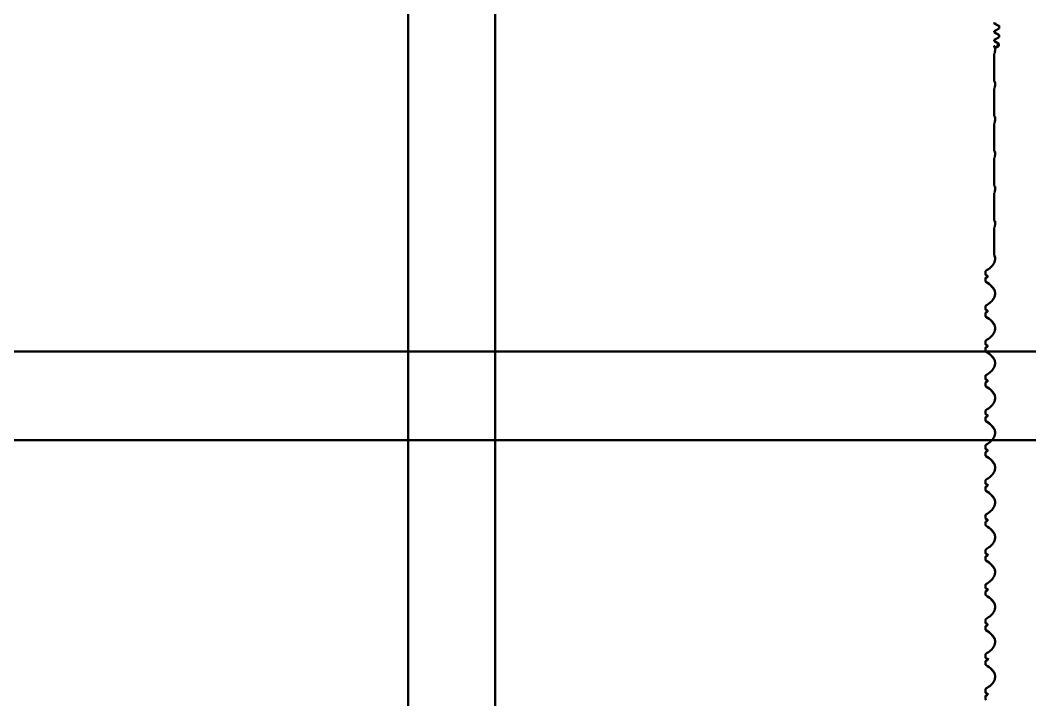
# Model space of a CAD drawing. Header units: millimetres. Extents: x -1615 to 4166, y 5 to 3174.
# Drawn here: x 2154.1 to 2231.4, y 1865.5 to 1917.6 of the extents above; entities that cross this region are included whole.
import ezdxf

# ---------------------------------------------------------------- set-up
doc = ezdxf.new("R2010")
doc.units = ezdxf.units.MM
doc.header["$LTSCALE"] = 0.25
doc.layers.add('Net dam', color=7, linetype='Continuous', lineweight=50)

msp = doc.modelspace()

# ---------------------------------------------------------------- linework, layer by layer
at = {"layer": 'Net dam'}
for p, q in [((2183.8, 1934.633), (2183.8, 1855.479)), ((2190.467, 1855.479), (2190.467, 1934.633)), ((2228.679, 1917.294), (2228.679, 1917.377)), ((2228.679, 1917.294), (2228.811, 1917.271)), ((2229.04, 1916.919), (2229.04, 1917.086)), ((2228.679, 1916.627), (2228.679, 1916.71)), ((2228.679, 1916.627), (2228.713, 1916.621)), ((2229.04, 1916.252), (2229.04, 1916.419)), ((2228.679, 1915.963), (2228.679, 1916.044)), ((2229.035, 1915.758), (2228.679, 1915.963)), ((2228.679, 1915.573), (2228.679, 1915.585)), ((2228.679, 1915.573), (2228.684, 1915.552)), ((2228.679, 1915.573), (2228.729, 1915.434)), ((2228.733, 1915.417), (2229.035, 1915.591)), ((2228.959, 1915.591), (2228.959, 1915.758)), ((2229.035, 1915.758), (2228.959, 1915.758)), ((2229.035, 1915.591), (2228.959, 1915.591)), ((2229.035, 1915.591), (2229.035, 1915.758)), ((2228.679, 1912.907), (2228.679, 1914.98)), ((2228.679, 1910.24), (2228.679, 1912.313)), ((2228.679, 1907.573), (2228.679, 1909.646)), ((2228.679, 1904.907), (2228.679, 1906.98)), ((2228.679, 1902.24), (2228.679, 1904.313)), ((2228.679, 1899.573), (2228.679, 1901.646)), ((2228.679, 1899.573), (2228.718, 1899.534)), ((2228.013, 1898.057), (2228.013, 1898.338)), ((2228.013, 1897.548), (2228.013, 1897.817)), ((2228.082, 1898.016), (2228.194, 1897.955)), ((2228.09, 1898.016), (2228.191, 1897.961)), ((2228.736, 1896.563), (2228.727, 1896.526)), ((2228.013, 1895.39), (2228.013, 1895.672)), ((2228.013, 1894.881), (2228.013, 1895.15)), ((2228.043, 1894.85), (2228.081, 1894.792)), ((2228.082, 1895.349), (2228.182, 1895.259)), ((2228.09, 1895.349), (2228.174, 1895.274)), ((2228.736, 1893.896), (2228.727, 1893.859)), ((2228.013, 1892.723), (2228.013, 1893.005)), ((2228.013, 1892.215), (2228.013, 1892.484)), ((2118.8, 1892.196), (2348.133, 1892.196)), ((2228.736, 1891.23), (2228.727, 1891.193)), ((2228.013, 1890.057), (2228.013, 1890.338)), ((2228.082, 1890.016), (2228.191, 1889.926)), ((2228.013, 1889.548), (2228.013, 1889.817)), ((2228.736, 1888.563), (2228.727, 1888.526)), ((2228.013, 1887.39), (2228.013, 1887.672)), ((2228.013, 1886.881), (2228.013, 1887.15)), ((2228.082, 1887.349), (2228.09, 1887.349)), ((2228.082, 1887.349), (2228.19, 1887.284)), ((2228.09, 1887.349), (2228.195, 1887.286)), ((2348.133, 1885.407), (2118.8, 1885.407)), ((2228.736, 1885.896), (2228.727, 1885.859)), ((2228.013, 1884.724), (2228.013, 1885.005)), ((2228.082, 1884.682), (2228.09, 1884.682)), ((2228.082, 1884.682), (2228.165, 1884.595)), ((2228.09, 1884.682), (2228.149, 1884.62)), ((2228.099, 1884.635), (2228.149, 1884.62)), ((2228.013, 1884.215), (2228.013, 1884.484)), ((2228.043, 1884.183), (2228.063, 1884.141)), ((2228.089, 1884.523), (2228.081, 1884.523)), ((2228.736, 1883.23), (2228.727, 1883.193)), ((2228.013, 1882.057), (2228.013, 1882.338)), ((2228.013, 1881.548), (2228.013, 1881.817)), ((2228.146, 1881.967), (2228.198, 1881.939)), ((2228.155, 1881.429), (2228.186, 1881.405)), ((2228.736, 1880.563), (2228.727, 1880.526)), ((2228.013, 1879.39), (2228.013, 1879.672)), ((2228.013, 1878.881), (2228.013, 1879.15)), ((2228.082, 1879.349), (2228.183, 1879.259)), ((2228.09, 1879.349), (2228.177, 1879.272)), ((2228.736, 1877.896), (2228.727, 1877.859)), ((2228.013, 1876.723), (2228.013, 1877.005)), ((2228.013, 1876.215), (2228.013, 1876.484)), ((2228.082, 1876.682), (2228.217, 1876.593)), ((2228.09, 1876.682), (2228.188, 1876.617)), ((2228.736, 1875.23), (2228.727, 1875.193)), ((2228.013, 1874.057), (2228.013, 1874.338)), ((2228.013, 1873.548), (2228.013, 1873.817)), ((2228.082, 1874.016), (2228.24, 1873.926)), ((2228.09, 1874.016), (2228.19, 1873.959)), ((2228.175, 1873.967), (2228.217, 1873.944)), ((2228.135, 1873.443), (2228.152, 1873.429)), ((2228.152, 1873.429), (2228.182, 1873.404)), ((2228.736, 1872.563), (2228.727, 1872.526)), ((2228.013, 1871.39), (2228.013, 1871.672)), ((2228.013, 1870.881), (2228.013, 1871.15)), ((2228.082, 1871.349), (2228.167, 1871.26)), ((2228.09, 1871.349), (2228.149, 1871.288)), ((2228.736, 1869.896), (2228.727, 1869.859)), ((2228.013, 1868.723), (2228.013, 1869.005)), ((2228.013, 1868.215), (2228.013, 1868.484)), ((2228.082, 1868.682), (2228.265, 1868.593)), ((2228.736, 1867.23), (2228.727, 1867.193)), ((2228.013, 1866.057), (2228.013, 1866.338)), ((2228.082, 1866.016), (2228.09, 1866.016)), ((2228.082, 1866.016), (2228.225, 1865.926)), ((2228.09, 1866.016), (2228.189, 1865.953)), ((2228.013, 1865.548), (2228.013, 1865.817)), ((2228.089, 1865.856), (2228.081, 1865.856)), ((2228.159, 1865.967), (2228.193, 1865.946))]:
    msp.add_line(p, q, dxfattribs=at)
for centre, major_axis, start_param, end_param in [((2232.013, 1914.042), (3.333, -1.923), 3.155766, 3.568632), ((2232.013, 1917.307), (3.333, 1.923), 2.714553, 2.882811)]:
    msp.add_ellipse(centre, major_axis=major_axis, ratio=0.024571, start_param=start_param, end_param=end_param, dxfattribs=at)
for points, knots in [([(2229.04, 1917.086), (2229.008, 1917.104), (2228.944, 1917.141), (2228.824, 1917.21), (2228.736, 1917.261), (2228.679, 1917.294)], [0, 0, 0, 0, 0.265581, 0.53119, 1, 1, 1, 1]), ([(2228.758, 1917.271), (2228.817, 1917.236), (2228.935, 1917.166), (2229.053, 1917.097), (2229.112, 1917.062)], [0, 0, 0, 0, 0.499965, 1, 1, 1, 1]), ([(2228.679, 1916.71), (2228.711, 1916.729), (2228.775, 1916.766), (2228.895, 1916.835), (2228.984, 1916.886), (2229.04, 1916.919)], [0, 0, 0, 0, 0.265608, 0.53119, 1, 1, 1, 1]), ([(2229.04, 1916.419), (2229.008, 1916.437), (2228.944, 1916.474), (2228.824, 1916.544), (2228.736, 1916.595), (2228.679, 1916.627)], [0, 0, 0, 0, 0.265629, 0.53119, 1, 1, 1, 1]), ([(2228.679, 1916.044), (2228.711, 1916.062), (2228.775, 1916.099), (2228.895, 1916.169), (2228.984, 1916.22), (2229.04, 1916.252)], [0, 0, 0, 0, 0.265608, 0.53119, 1, 1, 1, 1]), ([(2228.684, 1916.622), (2228.745, 1916.587), (2228.863, 1916.518), (2228.982, 1916.449), (2229.04, 1916.416)], [0, 0, 0, 0, 0.50783, 1, 1, 1, 1]), ([(2228.679, 1915.585), (2228.684, 1915.574), (2228.695, 1915.549), (2228.713, 1915.499), (2228.723, 1915.459), (2228.729, 1915.434)], [0, 0, 0, 0, 0.22049, 0.521353, 1, 1, 1, 1]), ([(2228.702, 1915.51), (2228.697, 1915.522), (2228.692, 1915.536), (2228.685, 1915.55), (2228.684, 1915.552)], [0, 0, 0, 0, 0.808744, 1, 1, 1, 1]), ([(2228.754, 1915.484), (2228.754, 1915.44), (2228.755, 1915.352), (2228.748, 1915.257), (2228.745, 1915.21)], [0, 0, 0, 0, 0.506317, 1, 1, 1, 1]), ([(2228.733, 1915.417), (2228.736, 1915.402), (2228.755, 1915.308), (2228.749, 1915.153), (2228.699, 1915.029), (2228.679, 1914.98)], [0, 0, 0, 0, 0.101649, 0.646289, 1, 1, 1, 1]), ([(2228.779, 1915.47), (2228.758, 1915.452), (2228.728, 1915.426), (2228.732, 1915.419), (2228.733, 1915.417)], [0, 0, 0, 0, 0.698087, 1, 1, 1, 1]), ([(2228.679, 1912.907), (2228.704, 1912.841), (2228.759, 1912.699), (2228.749, 1912.487), (2228.699, 1912.362), (2228.679, 1912.313)], [0, 0, 0, 0, 0.343521, 0.741548, 1, 1, 1, 1]), ([(2228.752, 1912.819), (2228.753, 1912.772), (2228.756, 1912.692), (2228.749, 1912.605), (2228.746, 1912.568)], [0, 0, 0, 0, 0.5806796, 1, 1, 1, 1]), ([(2228.679, 1910.24), (2228.704, 1910.174), (2228.759, 1910.032), (2228.749, 1909.82), (2228.699, 1909.695), (2228.679, 1909.646)], [0, 0, 0, 0, 0.343521, 0.741548, 1, 1, 1, 1]), ([(2228.752, 1910.152), (2228.753, 1910.105), (2228.756, 1910.025), (2228.749, 1909.938), (2228.746, 1909.901)], [0, 0, 0, 0, 0.5806796, 1, 1, 1, 1]), ([(2228.679, 1907.573), (2228.704, 1907.507), (2228.759, 1907.365), (2228.749, 1907.153), (2228.699, 1907.029), (2228.679, 1906.98)], [0, 0, 0, 0, 0.343542, 0.741593, 1, 1, 1, 1]), ([(2228.752, 1907.485), (2228.753, 1907.439), (2228.756, 1907.358), (2228.749, 1907.271), (2228.746, 1907.235)], [0, 0, 0, 0, 0.580691, 1, 1, 1, 1]), ([(2228.679, 1904.907), (2228.704, 1904.841), (2228.759, 1904.699), (2228.749, 1904.487), (2228.699, 1904.362), (2228.679, 1904.313)], [0, 0, 0, 0, 0.343544, 0.741531, 1, 1, 1, 1]), ([(2228.752, 1904.819), (2228.753, 1904.772), (2228.756, 1904.692), (2228.749, 1904.605), (2228.746, 1904.568)], [0, 0, 0, 0, 0.580691, 1, 1, 1, 1]), ([(2228.679, 1902.24), (2228.704, 1902.174), (2228.759, 1902.032), (2228.749, 1901.82), (2228.699, 1901.695), (2228.679, 1901.646)], [0, 0, 0, 0, 0.343584, 0.741547, 1, 1, 1, 1]), ([(2228.752, 1902.152), (2228.753, 1902.105), (2228.756, 1902.025), (2228.749, 1901.938), (2228.746, 1901.901)], [0, 0, 0, 0, 0.5806796, 1, 1, 1, 1]), ([(2228.679, 1899.573), (2228.705, 1899.507), (2228.759, 1899.365), (2228.746, 1899.134), (2228.641, 1898.877), (2228.409, 1898.604), (2228.175, 1898.454), (2228.043, 1898.37)], [0, 0, 0, 0, 0.139887, 0.301914, 0.447011, 0.688908, 1, 1, 1, 1]), ([(2228.686, 1899.52), (2228.711, 1899.466), (2228.772, 1899.328), (2228.738, 1899.177), (2228.718, 1899.087)], [0, 0, 0, 0, 0.398407, 1, 1, 1, 1]), ([(2228.043, 1898.37), (2228.037, 1898.366), (2228.025, 1898.358), (2228.017, 1898.345), (2228.013, 1898.338)], [0, 0, 0, 0, 0.48018, 1, 1, 1, 1]), ([(2228.013, 1898.057), (2228.018, 1898.049), (2228.028, 1898.035), (2228.051, 1898.02), (2228.07, 1898.016), (2228.081, 1898.016), (2228.082, 1898.016)], [0, 0, 0, 0, 0.31821, 0.636362, 0.953155, 1, 1, 1, 1]), ([(2228.081, 1897.856), (2228.072, 1897.855), (2228.055, 1897.853), (2228.03, 1897.84), (2228.019, 1897.825), (2228.013, 1897.817)], [0, 0, 0, 0, 0.322608, 0.645182, 1, 1, 1, 1]), ([(2228.089, 1897.856), (2228.088, 1897.856), (2228.087, 1897.856), (2228.084, 1897.856), (2228.082, 1897.856), (2228.081, 1897.856)], [0, 0, 0, 0, 0.271137, 0.542274, 1, 1, 1, 1]), ([(2228.082, 1898.016), (2228.083, 1898.016), (2228.084, 1898.016), (2228.087, 1898.016), (2228.089, 1898.016), (2228.09, 1898.016)], [0, 0, 0, 0, 0.270795, 0.541636, 1, 1, 1, 1]), ([(2228.09, 1898.016), (2228.099, 1898.015), (2228.116, 1898.013), (2228.14, 1897.999), (2228.158, 1897.979), (2228.168, 1897.954), (2228.17, 1897.926), (2228.162, 1897.9), (2228.146, 1897.878), (2228.124, 1897.862), (2228.104, 1897.856), (2228.092, 1897.856), (2228.089, 1897.856)], [0, 0, 0, 0, 0.106481, 0.213039, 0.319792, 0.427332, 0.53528, 0.643692, 0.751905, 0.859622, 0.966627, 1, 1, 1, 1]), ([(2228.013, 1897.548), (2228.016, 1897.542), (2228.024, 1897.529), (2228.037, 1897.521), (2228.043, 1897.516)], [0, 0, 0, 0, 0.479982, 1, 1, 1, 1]), ([(2228.043, 1897.516), (2228.205, 1897.411), (2228.448, 1897.254), (2228.67, 1896.955), (2228.757, 1896.708), (2228.747, 1896.467), (2228.64, 1896.21), (2228.409, 1895.938), (2228.175, 1895.788), (2228.043, 1895.703)], [0, 0, 0, 0, 0.239793, 0.358713, 0.459908, 0.56165, 0.652761, 0.804655, 1, 1, 1, 1]), ([(2228.181, 1897.404), (2228.284, 1897.335), (2228.476, 1897.204), (2228.611, 1897.004), (2228.673, 1896.911)], [0, 0, 0, 0, 0.536922, 1, 1, 1, 1]), ([(2228.043, 1895.703), (2228.037, 1895.699), (2228.025, 1895.691), (2228.017, 1895.678), (2228.013, 1895.672)], [0, 0, 0, 0, 0.480527, 1, 1, 1, 1]), ([(2228.013, 1895.39), (2228.018, 1895.383), (2228.028, 1895.368), (2228.051, 1895.354), (2228.07, 1895.349), (2228.081, 1895.349), (2228.082, 1895.349)], [0, 0, 0, 0, 0.31821, 0.636362, 0.953155, 1, 1, 1, 1]), ([(2228.081, 1895.189), (2228.072, 1895.188), (2228.055, 1895.187), (2228.03, 1895.173), (2228.019, 1895.158), (2228.013, 1895.15)], [0, 0, 0, 0, 0.322608, 0.645182, 1, 1, 1, 1]), ([(2228.013, 1894.881), (2228.016, 1894.875), (2228.024, 1894.862), (2228.037, 1894.854), (2228.043, 1894.85)], [0, 0, 0, 0, 0.480361, 1, 1, 1, 1]), ([(2228.043, 1894.85), (2228.205, 1894.744), (2228.448, 1894.587), (2228.67, 1894.288), (2228.757, 1894.041), (2228.747, 1893.801), (2228.64, 1893.543), (2228.409, 1893.271), (2228.175, 1893.121), (2228.043, 1893.037)], [0, 0, 0, 0, 0.239794, 0.358714, 0.459893, 0.561651, 0.652747, 0.804655, 1, 1, 1, 1]), ([(2228.089, 1895.189), (2228.088, 1895.189), (2228.087, 1895.189), (2228.084, 1895.189), (2228.082, 1895.189), (2228.081, 1895.189)], [0, 0, 0, 0, 0.271132, 0.542309, 1, 1, 1, 1]), ([(2228.082, 1895.349), (2228.083, 1895.349), (2228.084, 1895.349), (2228.087, 1895.349), (2228.089, 1895.349), (2228.09, 1895.349)], [0, 0, 0, 0, 0.270795, 0.541636, 1, 1, 1, 1]), ([(2228.09, 1895.349), (2228.099, 1895.348), (2228.116, 1895.346), (2228.14, 1895.333), (2228.158, 1895.312), (2228.168, 1895.287), (2228.17, 1895.26), (2228.162, 1895.233), (2228.146, 1895.211), (2228.124, 1895.196), (2228.104, 1895.19), (2228.092, 1895.189), (2228.089, 1895.189)], [0, 0, 0, 0, 0.106485, 0.213047, 0.319804, 0.4272, 0.535311, 0.643727, 0.751945, 0.859574, 0.966626, 1, 1, 1, 1]), ([(2228.115, 1895.301), (2228.118, 1895.295), (2228.125, 1895.284), (2228.173, 1895.273), (2228.199, 1895.267)], [0, 0, 0, 0, 0.471307, 1, 1, 1, 1]), ([(2228.181, 1894.738), (2228.284, 1894.668), (2228.476, 1894.538), (2228.611, 1894.337), (2228.673, 1894.245)], [0, 0, 0, 0, 0.536922, 1, 1, 1, 1]), ([(2228.043, 1893.037), (2228.037, 1893.033), (2228.025, 1893.024), (2228.017, 1893.012), (2228.013, 1893.005)], [0, 0, 0, 0, 0.479895, 1, 1, 1, 1]), ([(2228.013, 1892.723), (2228.018, 1892.716), (2228.028, 1892.701), (2228.051, 1892.687), (2228.07, 1892.683), (2228.081, 1892.682), (2228.082, 1892.682)], [0, 0, 0, 0, 0.31821, 0.636362, 0.953155, 1, 1, 1, 1]), ([(2228.081, 1892.523), (2228.072, 1892.522), (2228.055, 1892.52), (2228.03, 1892.506), (2228.019, 1892.491), (2228.013, 1892.484)], [0, 0, 0, 0, 0.322436, 0.644919, 1, 1, 1, 1]), ([(2228.089, 1892.523), (2228.088, 1892.523), (2228.087, 1892.523), (2228.084, 1892.523), (2228.082, 1892.523), (2228.081, 1892.523)], [0, 0, 0, 0, 0.271132, 0.542309, 1, 1, 1, 1]), ([(2228.082, 1892.682), (2228.083, 1892.682), (2228.084, 1892.682), (2228.087, 1892.682), (2228.089, 1892.682), (2228.09, 1892.682)], [0, 0, 0, 0, 0.2708, 0.5416, 1, 1, 1, 1]), ([(2228.09, 1892.682), (2228.099, 1892.681), (2228.116, 1892.68), (2228.14, 1892.666), (2228.158, 1892.646), (2228.168, 1892.62), (2228.17, 1892.593), (2228.162, 1892.567), (2228.146, 1892.544), (2228.124, 1892.529), (2228.104, 1892.523), (2228.092, 1892.523), (2228.089, 1892.523)], [0, 0, 0, 0, 0.106485, 0.213047, 0.319804, 0.4272, 0.535311, 0.643727, 0.751945, 0.859574, 0.966626, 1, 1, 1, 1]), ([(2228.013, 1892.215), (2228.016, 1892.208), (2228.024, 1892.196), (2228.037, 1892.187), (2228.043, 1892.183)], [0, 0, 0, 0, 0.480361, 1, 1, 1, 1]), ([(2228.043, 1892.183), (2228.205, 1892.078), (2228.448, 1891.92), (2228.67, 1891.621), (2228.757, 1891.375), (2228.747, 1891.134), (2228.64, 1890.876), (2228.409, 1890.604), (2228.175, 1890.454), (2228.043, 1890.37)], [0, 0, 0, 0, 0.2397933, 0.3586995, 0.4598941, 0.5616523, 0.6527482, 0.8046553, 1, 1, 1, 1]), ([(2228.181, 1892.071), (2228.284, 1892.001), (2228.476, 1891.871), (2228.611, 1891.671), (2228.673, 1891.578)], [0, 0, 0, 0, 0.536922, 1, 1, 1, 1]), ([(2228.043, 1890.37), (2228.037, 1890.366), (2228.025, 1890.358), (2228.017, 1890.345), (2228.013, 1890.338)], [0, 0, 0, 0, 0.479895, 1, 1, 1, 1]), ([(2228.013, 1890.057), (2228.018, 1890.049), (2228.028, 1890.035), (2228.051, 1890.02), (2228.07, 1890.016), (2228.081, 1890.016), (2228.082, 1890.016)], [0, 0, 0, 0, 0.31821, 0.636362, 0.953155, 1, 1, 1, 1]), ([(2228.082, 1890.016), (2228.083, 1890.016), (2228.084, 1890.016), (2228.087, 1890.016), (2228.089, 1890.016), (2228.09, 1890.016)], [0, 0, 0, 0, 0.2708, 0.5416, 1, 1, 1, 1]), ([(2228.09, 1890.016), (2228.099, 1890.015), (2228.116, 1890.013), (2228.14, 1889.999), (2228.158, 1889.979), (2228.168, 1889.954), (2228.17, 1889.926), (2228.162, 1889.9), (2228.146, 1889.878), (2228.124, 1889.862), (2228.104, 1889.856), (2228.092, 1889.856), (2228.089, 1889.856)], [0, 0, 0, 0, 0.106484, 0.212968, 0.319843, 0.427239, 0.535349, 0.643765, 0.751981, 0.85961, 0.966618, 1, 1, 1, 1]), ([(2228.124, 1889.967), (2228.126, 1889.959), (2228.129, 1889.949), (2228.17, 1889.938), (2228.179, 1889.936)], [0, 0, 0, 0, 0.788224, 1, 1, 1, 1]), ([(2228.081, 1889.856), (2228.072, 1889.855), (2228.055, 1889.853), (2228.03, 1889.84), (2228.019, 1889.825), (2228.013, 1889.817)], [0, 0, 0, 0, 0.322436, 0.644919, 1, 1, 1, 1]), ([(2228.013, 1889.548), (2228.016, 1889.542), (2228.024, 1889.529), (2228.037, 1889.521), (2228.043, 1889.516)], [0, 0, 0, 0, 0.480361, 1, 1, 1, 1]), ([(2228.043, 1889.516), (2228.205, 1889.411), (2228.448, 1889.254), (2228.67, 1888.955), (2228.757, 1888.708), (2228.747, 1888.467), (2228.64, 1888.21), (2228.409, 1887.937), (2228.175, 1887.788), (2228.043, 1887.703)], [0, 0, 0, 0, 0.2397933, 0.3586995, 0.4598941, 0.5616523, 0.6527482, 0.8046553, 1, 1, 1, 1]), ([(2228.089, 1889.856), (2228.088, 1889.856), (2228.087, 1889.856), (2228.084, 1889.856), (2228.082, 1889.856), (2228.081, 1889.856)], [0, 0, 0, 0, 0.271178, 0.542309, 1, 1, 1, 1]), ([(2228.181, 1889.404), (2228.284, 1889.335), (2228.476, 1889.204), (2228.611, 1889.004), (2228.673, 1888.911)], [0, 0, 0, 0, 0.536922, 1, 1, 1, 1]), ([(2228.043, 1887.703), (2228.037, 1887.699), (2228.025, 1887.691), (2228.017, 1887.678), (2228.013, 1887.672)], [0, 0, 0, 0, 0.479895, 1, 1, 1, 1]), ([(2228.013, 1887.39), (2228.018, 1887.383), (2228.028, 1887.368), (2228.051, 1887.354), (2228.07, 1887.349), (2228.081, 1887.349), (2228.082, 1887.349)], [0, 0, 0, 0, 0.317878, 0.636319, 0.95315, 1, 1, 1, 1]), ([(2228.081, 1887.189), (2228.072, 1887.188), (2228.055, 1887.187), (2228.03, 1887.173), (2228.019, 1887.158), (2228.013, 1887.15)], [0, 0, 0, 0, 0.322436, 0.644919, 1, 1, 1, 1]), ([(2228.013, 1886.881), (2228.016, 1886.875), (2228.024, 1886.862), (2228.037, 1886.854), (2228.043, 1886.85)], [0, 0, 0, 0, 0.480628, 1, 1, 1, 1]), ([(2228.089, 1887.189), (2228.088, 1887.189), (2228.087, 1887.189), (2228.084, 1887.189), (2228.082, 1887.189), (2228.081, 1887.189)], [0, 0, 0, 0, 0.271178, 0.542309, 1, 1, 1, 1]), ([(2228.09, 1887.349), (2228.099, 1887.348), (2228.116, 1887.346), (2228.14, 1887.333), (2228.158, 1887.312), (2228.168, 1887.287), (2228.17, 1887.26), (2228.162, 1887.233), (2228.146, 1887.211), (2228.124, 1887.196), (2228.104, 1887.19), (2228.092, 1887.189), (2228.089, 1887.189)], [0, 0, 0, 0, 0.106511, 0.212995, 0.319869, 0.427265, 0.535374, 0.643636, 0.751982, 0.85961, 0.966619, 1, 1, 1, 1]), ([(2228.043, 1886.85), (2228.205, 1886.744), (2228.448, 1886.587), (2228.67, 1886.288), (2228.757, 1886.041), (2228.747, 1885.801), (2228.64, 1885.543), (2228.409, 1885.271), (2228.175, 1885.121), (2228.043, 1885.037)], [0, 0, 0, 0, 0.239804, 0.35871, 0.459905, 0.561646, 0.652758, 0.804665, 1, 1, 1, 1]), ([(2228.151, 1886.762), (2228.15, 1886.754), (2228.149, 1886.746), (2228.181, 1886.738), (2228.181, 1886.738)], [0, 0, 0, 0, 0.990286, 1, 1, 1, 1]), ([(2228.181, 1886.738), (2228.284, 1886.668), (2228.476, 1886.538), (2228.611, 1886.337), (2228.673, 1886.245)], [0, 0, 0, 0, 0.536922, 1, 1, 1, 1]), ([(2228.043, 1885.037), (2228.037, 1885.033), (2228.025, 1885.024), (2228.017, 1885.012), (2228.013, 1885.005)], [0, 0, 0, 0, 0.48018, 1, 1, 1, 1]), ([(2228.013, 1884.724), (2228.018, 1884.716), (2228.028, 1884.701), (2228.051, 1884.687), (2228.07, 1884.683), (2228.081, 1884.682), (2228.082, 1884.682)], [0, 0, 0, 0, 0.3181302, 0.6364534, 0.953167, 1, 1, 1, 1]), ([(2228.09, 1884.682), (2228.099, 1884.681), (2228.116, 1884.68), (2228.14, 1884.666), (2228.158, 1884.646), (2228.168, 1884.62), (2228.17, 1884.593), (2228.162, 1884.567), (2228.146, 1884.544), (2228.124, 1884.529), (2228.104, 1884.523), (2228.092, 1884.523), (2228.089, 1884.523)], [0, 0, 0, 0, 0.106516, 0.213004, 0.319884, 0.427285, 0.535399, 0.643666, 0.751887, 0.859612, 0.966625, 1, 1, 1, 1]), ([(2228.081, 1884.523), (2228.072, 1884.522), (2228.055, 1884.52), (2228.03, 1884.506), (2228.019, 1884.491), (2228.013, 1884.484)], [0, 0, 0, 0, 0.322436, 0.644919, 1, 1, 1, 1]), ([(2228.013, 1884.215), (2228.016, 1884.208), (2228.024, 1884.196), (2228.037, 1884.187), (2228.043, 1884.183)], [0, 0, 0, 0, 0.479982, 1, 1, 1, 1]), ([(2228.043, 1884.183), (2228.205, 1884.078), (2228.448, 1883.92), (2228.67, 1883.621), (2228.757, 1883.375), (2228.747, 1883.134), (2228.64, 1882.876), (2228.409, 1882.604), (2228.175, 1882.454), (2228.043, 1882.37)], [0, 0, 0, 0, 0.2398043, 0.358711, 0.459906, 0.5616481, 0.6527597, 0.8046545, 1, 1, 1, 1]), ([(2228.181, 1884.071), (2228.284, 1884.001), (2228.476, 1883.871), (2228.611, 1883.671), (2228.673, 1883.578)], [0, 0, 0, 0, 0.536922, 1, 1, 1, 1]), ([(2228.043, 1882.37), (2228.037, 1882.366), (2228.025, 1882.358), (2228.017, 1882.345), (2228.013, 1882.338)], [0, 0, 0, 0, 0.48018, 1, 1, 1, 1]), ([(2228.013, 1882.057), (2228.018, 1882.049), (2228.028, 1882.035), (2228.051, 1882.02), (2228.07, 1882.016), (2228.081, 1882.016), (2228.082, 1882.016)], [0, 0, 0, 0, 0.318134, 0.636461, 0.953178, 1, 1, 1, 1]), ([(2228.081, 1881.856), (2228.072, 1881.855), (2228.055, 1881.853), (2228.03, 1881.84), (2228.019, 1881.825), (2228.013, 1881.817)], [0, 0, 0, 0, 0.32249, 0.644947, 1, 1, 1, 1]), ([(2228.013, 1881.548), (2228.016, 1881.542), (2228.024, 1881.529), (2228.037, 1881.521), (2228.043, 1881.516)], [0, 0, 0, 0, 0.479982, 1, 1, 1, 1]), ([(2228.043, 1881.516), (2228.205, 1881.411), (2228.448, 1881.254), (2228.67, 1880.955), (2228.757, 1880.708), (2228.747, 1880.467), (2228.64, 1880.21), (2228.409, 1879.938), (2228.175, 1879.788), (2228.043, 1879.703)], [0, 0, 0, 0, 0.2398043, 0.358711, 0.459906, 0.5616481, 0.6527597, 0.8046545, 1, 1, 1, 1]), ([(2228.089, 1881.856), (2228.088, 1881.856), (2228.087, 1881.856), (2228.084, 1881.856), (2228.082, 1881.856), (2228.081, 1881.856)], [0, 0, 0, 0, 0.271137, 0.542274, 1, 1, 1, 1]), ([(2228.082, 1882.016), (2228.083, 1882.016), (2228.084, 1882.016), (2228.087, 1882.016), (2228.089, 1882.016), (2228.09, 1882.016)], [0, 0, 0, 0, 0.270841, 0.541636, 1, 1, 1, 1]), ([(2228.09, 1882.016), (2228.099, 1882.015), (2228.116, 1882.013), (2228.14, 1881.999), (2228.158, 1881.979), (2228.168, 1881.954), (2228.17, 1881.926), (2228.162, 1881.9), (2228.146, 1881.878), (2228.124, 1881.862), (2228.104, 1881.856), (2228.092, 1881.856), (2228.089, 1881.856)], [0, 0, 0, 0, 0.106514, 0.213, 0.319757, 0.427303, 0.535256, 0.643674, 0.751893, 0.859615, 0.966626, 1, 1, 1, 1]), ([(2228.181, 1881.404), (2228.284, 1881.335), (2228.476, 1881.204), (2228.611, 1881.004), (2228.673, 1880.911)], [0, 0, 0, 0, 0.53691, 1, 1, 1, 1]), ([(2228.043, 1879.703), (2228.037, 1879.699), (2228.025, 1879.691), (2228.017, 1879.678), (2228.013, 1879.672)], [0, 0, 0, 0, 0.48018, 1, 1, 1, 1]), ([(2228.013, 1879.39), (2228.018, 1879.383), (2228.028, 1879.368), (2228.051, 1879.354), (2228.07, 1879.349), (2228.081, 1879.349), (2228.082, 1879.349)], [0, 0, 0, 0, 0.318181, 0.636303, 0.953171, 1, 1, 1, 1]), ([(2228.081, 1879.189), (2228.072, 1879.189), (2228.055, 1879.187), (2228.03, 1879.173), (2228.019, 1879.158), (2228.013, 1879.15)], [0, 0, 0, 0, 0.322608, 0.645182, 1, 1, 1, 1]), ([(2228.089, 1879.189), (2228.088, 1879.189), (2228.087, 1879.189), (2228.084, 1879.189), (2228.082, 1879.189), (2228.081, 1879.189)], [0, 0, 0, 0, 0.271137, 0.542274, 1, 1, 1, 1]), ([(2228.082, 1879.349), (2228.083, 1879.349), (2228.084, 1879.349), (2228.087, 1879.349), (2228.089, 1879.349), (2228.09, 1879.349)], [0, 0, 0, 0, 0.270841, 0.541636, 1, 1, 1, 1]), ([(2228.09, 1879.349), (2228.099, 1879.348), (2228.116, 1879.346), (2228.14, 1879.333), (2228.158, 1879.312), (2228.168, 1879.287), (2228.17, 1879.26), (2228.162, 1879.233), (2228.146, 1879.211), (2228.124, 1879.196), (2228.104, 1879.19), (2228.092, 1879.189), (2228.089, 1879.189)], [0, 0, 0, 0, 0.106514, 0.213, 0.319757, 0.427303, 0.535256, 0.643674, 0.751893, 0.859615, 0.966626, 1, 1, 1, 1]), ([(2228.116, 1879.301), (2228.119, 1879.295), (2228.124, 1879.286), (2228.161, 1879.276), (2228.177, 1879.272)], [0, 0, 0, 0, 0.572858, 1, 1, 1, 1]), ([(2228.013, 1878.881), (2228.016, 1878.875), (2228.024, 1878.862), (2228.037, 1878.854), (2228.043, 1878.85)], [0, 0, 0, 0, 0.479982, 1, 1, 1, 1]), ([(2228.043, 1878.85), (2228.205, 1878.744), (2228.448, 1878.587), (2228.67, 1878.288), (2228.757, 1878.041), (2228.747, 1877.801), (2228.64, 1877.543), (2228.409, 1877.271), (2228.175, 1877.121), (2228.043, 1877.037)], [0, 0, 0, 0, 0.239793, 0.358713, 0.459908, 0.56165, 0.652761, 0.804655, 1, 1, 1, 1]), ([(2228.181, 1878.738), (2228.284, 1878.668), (2228.476, 1878.538), (2228.611, 1878.337), (2228.673, 1878.245)], [0, 0, 0, 0, 0.536922, 1, 1, 1, 1]), ([(2228.043, 1877.037), (2228.037, 1877.033), (2228.025, 1877.024), (2228.017, 1877.012), (2228.013, 1877.005)], [0, 0, 0, 0, 0.480527, 1, 1, 1, 1]), ([(2228.013, 1876.723), (2228.018, 1876.716), (2228.028, 1876.701), (2228.051, 1876.687), (2228.07, 1876.683), (2228.081, 1876.682), (2228.082, 1876.682)], [0, 0, 0, 0, 0.31821, 0.636362, 0.953155, 1, 1, 1, 1]), ([(2228.081, 1876.523), (2228.072, 1876.522), (2228.055, 1876.52), (2228.03, 1876.506), (2228.019, 1876.491), (2228.013, 1876.484)], [0, 0, 0, 0, 0.322608, 0.645182, 1, 1, 1, 1]), ([(2228.013, 1876.215), (2228.016, 1876.208), (2228.024, 1876.196), (2228.037, 1876.187), (2228.043, 1876.183)], [0, 0, 0, 0, 0.480361, 1, 1, 1, 1]), ([(2228.043, 1876.183), (2228.205, 1876.078), (2228.448, 1875.92), (2228.67, 1875.621), (2228.757, 1875.375), (2228.747, 1875.134), (2228.64, 1874.876), (2228.409, 1874.604), (2228.175, 1874.454), (2228.043, 1874.37)], [0, 0, 0, 0, 0.239794, 0.358714, 0.459893, 0.561651, 0.652747, 0.804655, 1, 1, 1, 1]), ([(2228.089, 1876.523), (2228.088, 1876.523), (2228.087, 1876.523), (2228.084, 1876.523), (2228.082, 1876.523), (2228.081, 1876.523)], [0, 0, 0, 0, 0.271137, 0.542274, 1, 1, 1, 1]), ([(2228.082, 1876.682), (2228.083, 1876.682), (2228.084, 1876.682), (2228.087, 1876.682), (2228.089, 1876.682), (2228.09, 1876.682)], [0, 0, 0, 0, 0.270795, 0.541636, 1, 1, 1, 1]), ([(2228.09, 1876.682), (2228.099, 1876.681), (2228.116, 1876.68), (2228.14, 1876.666), (2228.158, 1876.646), (2228.168, 1876.62), (2228.17, 1876.593), (2228.162, 1876.567), (2228.146, 1876.544), (2228.124, 1876.529), (2228.104, 1876.523), (2228.092, 1876.523), (2228.089, 1876.523)], [0, 0, 0, 0, 0.106485, 0.213047, 0.319804, 0.4272, 0.535311, 0.643727, 0.751945, 0.859574, 0.966626, 1, 1, 1, 1]), ([(2228.151, 1876.634), (2228.154, 1876.616), (2228.157, 1876.598), (2228.235, 1876.58), (2228.237, 1876.579)], [0, 0, 0, 0, 0.985135, 1, 1, 1, 1]), ([(2228.181, 1876.071), (2228.284, 1876.001), (2228.476, 1875.871), (2228.611, 1875.671), (2228.673, 1875.578)], [0, 0, 0, 0, 0.536922, 1, 1, 1, 1]), ([(2228.043, 1874.37), (2228.037, 1874.366), (2228.025, 1874.358), (2228.017, 1874.345), (2228.013, 1874.338)], [0, 0, 0, 0, 0.479895, 1, 1, 1, 1]), ([(2228.013, 1874.057), (2228.018, 1874.049), (2228.028, 1874.035), (2228.051, 1874.02), (2228.07, 1874.016), (2228.081, 1874.016), (2228.082, 1874.016)], [0, 0, 0, 0, 0.31821, 0.636362, 0.953155, 1, 1, 1, 1]), ([(2228.081, 1873.856), (2228.072, 1873.855), (2228.055, 1873.853), (2228.03, 1873.84), (2228.019, 1873.825), (2228.013, 1873.817)], [0, 0, 0, 0, 0.322565, 0.644865, 1, 1, 1, 1]), ([(2228.089, 1873.856), (2228.088, 1873.856), (2228.087, 1873.856), (2228.084, 1873.856), (2228.082, 1873.856), (2228.081, 1873.856)], [0, 0, 0, 0, 0.271132, 0.542309, 1, 1, 1, 1]), ([(2228.082, 1874.016), (2228.083, 1874.016), (2228.084, 1874.016), (2228.087, 1874.016), (2228.089, 1874.016), (2228.09, 1874.016)], [0, 0, 0, 0, 0.2708, 0.5416, 1, 1, 1, 1]), ([(2228.09, 1874.016), (2228.099, 1874.015), (2228.116, 1874.013), (2228.14, 1873.999), (2228.158, 1873.979), (2228.168, 1873.954), (2228.17, 1873.926), (2228.162, 1873.9), (2228.146, 1873.878), (2228.124, 1873.862), (2228.104, 1873.856), (2228.092, 1873.856), (2228.089, 1873.856)], [0, 0, 0, 0, 0.106485, 0.213047, 0.319804, 0.4272, 0.535311, 0.643727, 0.751945, 0.859574, 0.966626, 1, 1, 1, 1]), ([(2228.013, 1873.548), (2228.016, 1873.542), (2228.024, 1873.529), (2228.037, 1873.521), (2228.043, 1873.516)], [0, 0, 0, 0, 0.480361, 1, 1, 1, 1]), ([(2228.043, 1873.516), (2228.205, 1873.411), (2228.448, 1873.254), (2228.67, 1872.955), (2228.757, 1872.708), (2228.747, 1872.467), (2228.64, 1872.21), (2228.409, 1871.938), (2228.175, 1871.788), (2228.043, 1871.703)], [0, 0, 0, 0, 0.2397933, 0.3586995, 0.4598941, 0.5616523, 0.6527482, 0.8046553, 1, 1, 1, 1]), ([(2228.181, 1873.404), (2228.284, 1873.335), (2228.476, 1873.204), (2228.611, 1873.004), (2228.673, 1872.911)], [0, 0, 0, 0, 0.536922, 1, 1, 1, 1]), ([(2228.043, 1871.703), (2228.037, 1871.699), (2228.025, 1871.691), (2228.017, 1871.678), (2228.013, 1871.672)], [0, 0, 0, 0, 0.479895, 1, 1, 1, 1]), ([(2228.013, 1871.39), (2228.018, 1871.383), (2228.028, 1871.368), (2228.051, 1871.354), (2228.07, 1871.349), (2228.081, 1871.349), (2228.082, 1871.349)], [0, 0, 0, 0, 0.31821, 0.636362, 0.953155, 1, 1, 1, 1]), ([(2228.081, 1871.189), (2228.072, 1871.189), (2228.055, 1871.187), (2228.03, 1871.173), (2228.019, 1871.158), (2228.013, 1871.15)], [0, 0, 0, 0, 0.322436, 0.644919, 1, 1, 1, 1]), ([(2228.013, 1870.881), (2228.016, 1870.875), (2228.024, 1870.862), (2228.037, 1870.854), (2228.043, 1870.849)], [0, 0, 0, 0, 0.480361, 1, 1, 1, 1]), ([(2228.043, 1870.849), (2228.205, 1870.744), (2228.448, 1870.587), (2228.67, 1870.288), (2228.757, 1870.041), (2228.747, 1869.801), (2228.64, 1869.543), (2228.409, 1869.271), (2228.175, 1869.121), (2228.043, 1869.037)], [0, 0, 0, 0, 0.2397933, 0.3586995, 0.4598941, 0.5616523, 0.6527482, 0.8046553, 1, 1, 1, 1]), ([(2228.089, 1871.189), (2228.088, 1871.189), (2228.087, 1871.189), (2228.084, 1871.189), (2228.082, 1871.189), (2228.081, 1871.189)], [0, 0, 0, 0, 0.271178, 0.542309, 1, 1, 1, 1]), ([(2228.082, 1871.349), (2228.083, 1871.349), (2228.084, 1871.349), (2228.087, 1871.349), (2228.089, 1871.349), (2228.09, 1871.349)], [0, 0, 0, 0, 0.2708, 0.5416, 1, 1, 1, 1]), ([(2228.09, 1871.349), (2228.099, 1871.348), (2228.116, 1871.346), (2228.14, 1871.333), (2228.158, 1871.312), (2228.168, 1871.287), (2228.17, 1871.26), (2228.162, 1871.233), (2228.146, 1871.211), (2228.124, 1871.196), (2228.104, 1871.19), (2228.092, 1871.189), (2228.089, 1871.189)], [0, 0, 0, 0, 0.106481, 0.212961, 0.319832, 0.427224, 0.535331, 0.643742, 0.751955, 0.85958, 0.966628, 1, 1, 1, 1]), ([(2228.1, 1871.301), (2228.101, 1871.301), (2228.105, 1871.296), (2228.127, 1871.292), (2228.149, 1871.288)], [0, 0, 0, 0, 0.055063, 1, 1, 1, 1]), ([(2228.147, 1870.762), (2228.149, 1870.755), (2228.15, 1870.747), (2228.18, 1870.739), (2228.184, 1870.738)], [0, 0, 0, 0, 0.859966, 1, 1, 1, 1]), ([(2228.181, 1870.738), (2228.284, 1870.668), (2228.476, 1870.538), (2228.611, 1870.337), (2228.673, 1870.245)], [0, 0, 0, 0, 0.536922, 1, 1, 1, 1]), ([(2228.043, 1869.037), (2228.037, 1869.033), (2228.025, 1869.024), (2228.017, 1869.012), (2228.013, 1869.005)], [0, 0, 0, 0, 0.479895, 1, 1, 1, 1]), ([(2228.013, 1868.723), (2228.018, 1868.716), (2228.028, 1868.701), (2228.051, 1868.687), (2228.07, 1868.683), (2228.081, 1868.682), (2228.082, 1868.682)], [0, 0, 0, 0, 0.317878, 0.636319, 0.95315, 1, 1, 1, 1]), ([(2228.081, 1868.523), (2228.072, 1868.522), (2228.055, 1868.52), (2228.03, 1868.506), (2228.019, 1868.491), (2228.013, 1868.484)], [0, 0, 0, 0, 0.322436, 0.644919, 1, 1, 1, 1]), ([(2228.089, 1868.523), (2228.088, 1868.523), (2228.087, 1868.523), (2228.084, 1868.523), (2228.082, 1868.523), (2228.081, 1868.523)], [0, 0, 0, 0, 0.271178, 0.542309, 1, 1, 1, 1]), ([(2228.082, 1868.682), (2228.083, 1868.682), (2228.084, 1868.682), (2228.087, 1868.682), (2228.089, 1868.682), (2228.09, 1868.682)], [0, 0, 0, 0, 0.2708, 0.5416, 1, 1, 1, 1]), ([(2228.09, 1868.682), (2228.099, 1868.681), (2228.116, 1868.68), (2228.14, 1868.666), (2228.158, 1868.646), (2228.168, 1868.62), (2228.17, 1868.593), (2228.162, 1868.567), (2228.146, 1868.544), (2228.124, 1868.529), (2228.104, 1868.523), (2228.092, 1868.523), (2228.089, 1868.523)], [0, 0, 0, 0, 0.1064868, 0.2129729, 0.3198505, 0.4272491, 0.5353617, 0.6436264, 0.7519755, 0.8596066, 0.9666176, 1, 1, 1, 1]), ([(2228.013, 1868.215), (2228.016, 1868.208), (2228.024, 1868.196), (2228.037, 1868.187), (2228.043, 1868.183)], [0, 0, 0, 0, 0.480628, 1, 1, 1, 1]), ([(2228.043, 1868.183), (2228.205, 1868.078), (2228.448, 1867.92), (2228.67, 1867.621), (2228.757, 1867.375), (2228.747, 1867.134), (2228.64, 1866.876), (2228.409, 1866.604), (2228.175, 1866.454), (2228.043, 1866.37)], [0, 0, 0, 0, 0.239804, 0.35871, 0.459905, 0.561646, 0.652758, 0.804665, 1, 1, 1, 1]), ([(2228.181, 1868.071), (2228.284, 1868.001), (2228.476, 1867.871), (2228.611, 1867.671), (2228.673, 1867.578)], [0, 0, 0, 0, 0.536922, 1, 1, 1, 1]), ([(2228.043, 1866.37), (2228.037, 1866.366), (2228.025, 1866.358), (2228.017, 1866.345), (2228.013, 1866.338)], [0, 0, 0, 0, 0.48018, 1, 1, 1, 1]), ([(2228.013, 1866.057), (2228.018, 1866.049), (2228.028, 1866.035), (2228.051, 1866.02), (2228.07, 1866.016), (2228.081, 1866.016), (2228.082, 1866.016)], [0, 0, 0, 0, 0.3181302, 0.6364534, 0.953167, 1, 1, 1, 1]), ([(2228.09, 1866.016), (2228.099, 1866.015), (2228.116, 1866.013), (2228.14, 1865.999), (2228.158, 1865.979), (2228.168, 1865.954), (2228.17, 1865.926), (2228.162, 1865.9), (2228.146, 1865.878), (2228.124, 1865.862), (2228.104, 1865.856), (2228.092, 1865.856), (2228.089, 1865.856)], [0, 0, 0, 0, 0.106516, 0.213004, 0.319884, 0.427285, 0.535399, 0.643666, 0.751887, 0.859612, 0.966625, 1, 1, 1, 1]), ([(2228.081, 1865.856), (2228.072, 1865.855), (2228.055, 1865.853), (2228.03, 1865.84), (2228.019, 1865.825), (2228.013, 1865.817)], [0, 0, 0, 0, 0.322436, 0.644919, 1, 1, 1, 1]), ([(2228.013, 1865.548), (2228.016, 1865.542), (2228.024, 1865.529), (2228.037, 1865.521), (2228.043, 1865.516)], [0, 0, 0, 0, 0.479982, 1, 1, 1, 1])]:
    msp.add_open_spline(points, degree=3, knots=knots, dxfattribs=at)

doc.saveas('drawing.dxf')
